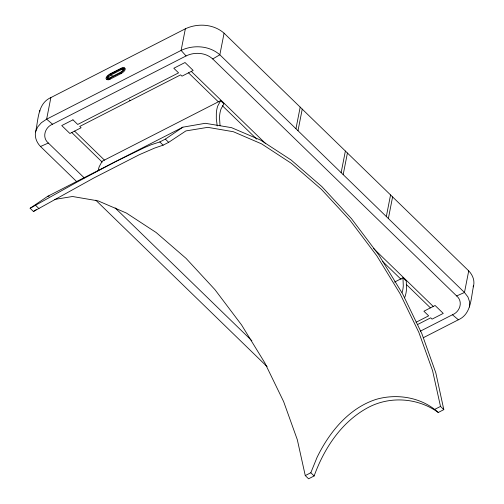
<?xml version="1.0" encoding="UTF-8"?>
<svg xmlns="http://www.w3.org/2000/svg" width="504" height="504" viewBox="0 0 504 504"><rect width="100%" height="100%" fill="white"/><g stroke="black" fill="none" stroke-linecap="round" stroke-linejoin="round"><path stroke-width="0.76" d="M423.354 337.699L458.375 319.782C471.776 313.872 470.805 297.442 473.684 285.434C474.705 280.022 472.494 274.724 468.72 270.875L224.078 33.188C213.646 23.971 197.681 22.976 185.352 28.81L50.866 97.587C37.466 103.496 38.436 119.933 35.557 131.935C34.537 137.353 36.748 142.651 40.522 146.5L76.608 181.56M39.74 111.793L39.797 110.332M469.445 307.037L469.634 301.934L467.939 296.969L464.48 292.478L219.838 54.791C209.406 45.574 193.442 44.579 181.112 50.413L46.626 119.19L41.385 122.699L37.605 127.046L35.557 131.935M50.866 97.587L46.626 119.19L52.555 124.223L186.064 55.944C194.538 51.792 205.594 52.454 212.726 58.962L456.649 295.949C463.384 301.524 459.976 311.863 452.447 314.754L420.298 331.197M110.036 78.662L109.916 79.267L108.114 79.897L106.659 79.33M121.949 69.338L122.069 68.733L123.694 70.321M185.352 28.81L181.112 50.413L186.064 55.944M224.078 33.188L219.838 54.791L212.726 58.962M295.955 128.747L300.195 107.144M297.996 130.725L302.236 109.122M341.139 172.645L345.379 151.042M343.18 174.623L347.42 153.021M386.322 216.544L390.562 194.941M388.364 218.522L392.597 196.919M468.72 270.875L464.48 292.478L456.649 295.949M404.536 297.851L405.077 296.522A42.771 22.094 62.9 0 0 406.47 289.46L406.268 281.012L402.954 277.792L394.594 282.07M54.432 199.471L72.532 196.503L98.141 200.888L126.403 213.053L156.127 232.495L186.064 258.388L214.943 289.642L241.561 324.935L264.783 362.786L283.632 401.6L297.322 439.734L305.267 475.581L310.817 472.746L317.022 457.462C329.238 432.268 348.881 408.026 376.406 399.281L376.419 399.281C397.505 393.265 421.961 397.435 438.266 412.474L443.816 409.639L435.828 372.897L421.892 333.755L402.614 293.882L378.806 254.967L351.49 218.679L321.817 186.556L291.06 159.97L260.53 140.055L231.519 127.651L205.273 123.297L182.902 127.165L47.672 196.327L30.133 208.265L33.447 211.491L93.826 177.988L139.293 154.728L154.589 148.082L163.132 145.165L168.676 142.33L185.894 130.927L207.768 127.342L233.371 131.727L261.633 143.892L291.356 163.334L321.294 189.227L350.173 220.481L376.79 255.774L400.012 293.63L418.868 332.438L432.552 370.566L440.502 406.419L443.816 409.639M305.267 475.581L308.58 478.8L314.131 475.965C324.192 448.245 341.611 421.653 368.21 407.478C390.247 395.785 418.093 397.851 438.266 412.474M473.099 286.833L473.684 285.434M220.034 125.691L219.523 117.602A40.263 20.803 62.9 0 1 221.111 108.751L223.952 103.881L220.639 100.655L217.715 106.073A42.771 22.094 62.9 0 0 216.336 113.148L216.304 118.66L217.224 125.956M30.133 208.265L77.112 182.045L115.284 161.746L144.339 147.659L151.168 144.755L159.818 141.945L165.362 139.104L182.902 127.165M52.555 124.223C45.026 127.115 41.618 137.447 48.352 143.023L84.269 177.918M33.447 211.491L36.635 209.374M110.124 74.371L107.465 76.545L106.917 77.635L107.113 78.34L109.418 77.975L120.5 72.305L122.642 70.73L123.707 68.626L123.14 68.191L121.981 68.368L110.124 74.371L110.804 75.033L121.886 69.363L123.82 68.853M110.804 75.033L108.146 77.207L107.591 78.296L107.793 79.002M120.443 72.872C122.226 71.788 124.551 70.308 124.645 68.008L123.889 67.423L122.34 67.662L110.181 73.805C108.398 74.894 106.073 76.375 105.979 78.674L106.735 79.254L108.284 79.021L120.443 72.872L121.124 73.534C122.907 72.45 125.225 70.97 125.326 68.67L124.57 68.084M113.658 73.03L115.063 72.318M121.124 73.534L109.916 79.267L109.236 78.605M220.639 100.655L102.129 161.261L99.212 166.679A42.771 22.094 62.9 0 0 98.211 170.623M416.046 322.283L428.652 315.838L423.896 311.214L435.103 305.487L443.255 313.406L432.048 319.139L430.693 317.816L417.381 324.626M434.952 409.254L440.502 406.419M40.522 146.5L48.352 143.023M107.642 77.024L108.599 76.677M47.672 196.327L49.209 196.062M452.447 314.754L458.375 319.782M191.312 71.398L265.753 143.716M373.458 248.365L433.232 306.438M188.509 72.834L218.396 101.871M222.346 105.701L256.744 139.123M382.498 261.305L401.108 279.38M406.747 284.861L430.435 307.875M121.206 68.708L121.886 69.363M111.403 74.995L113.035 76.576M129.44 99.924L130.183 100.649M165.362 139.104L168.676 142.33M159.818 141.945L163.132 145.165M74.573 131.103L104.46 160.14M71.77 132.533L102.224 162.124M115.133 207.906L251.874 340.754M95.779 200.183L267.12 366.654M35.677 205.43L38.991 208.65M310.817 472.746L314.131 475.965M402.954 277.792L403.282 285.737A40.263 20.803 62.9 0 1 402.142 292.44M72.954 119.839L61.746 125.565L69.898 133.491L81.106 127.758L79.752 126.441L180.615 74.857L181.976 76.173L193.177 70.44L185.025 62.521L173.817 68.254L178.573 72.872L77.71 124.457L72.954 119.839"/></g></svg>
